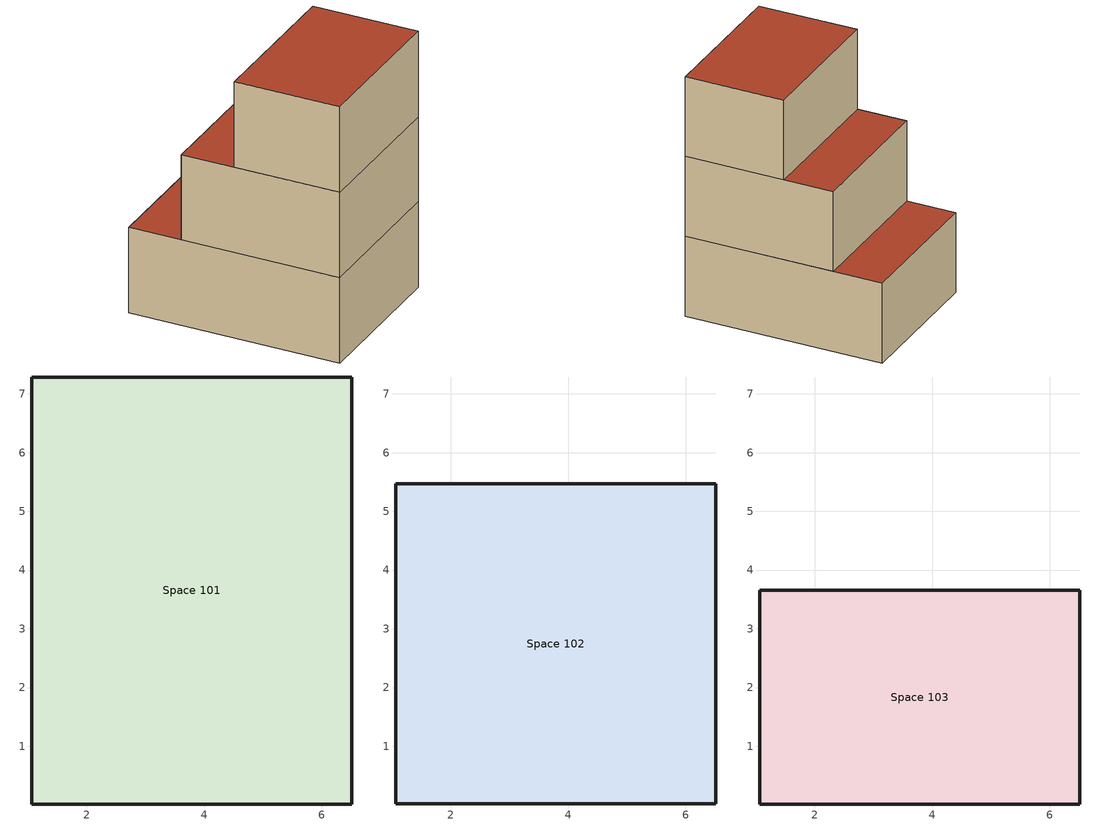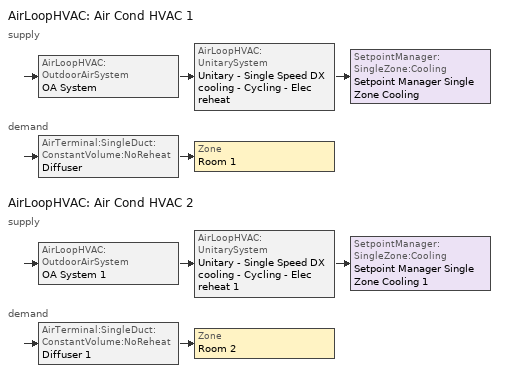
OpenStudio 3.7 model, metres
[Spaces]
Space 101
 floor ground: 6.51,7.29 6.51,0.02 1.06,0.02 1.06,7.29 z0
 wall outside: 6.51,7.29 1.06,7.29 1.06,0.02 6.51,0.02 6.51,7.29 z0:3
 roof outside: 6.51,0.02 6.51,7.29 1.06,7.29 1.06,0.02 z3
Space 102
 floor ground: 6.51,5.47 6.51,0.02 1.06,0.02 1.06,5.47 z3
 wall outside: 6.51,5.47 1.06,5.47 1.06,0.02 6.51,0.02 6.51,5.47 z3:6
 roof outside: 6.51,0.02 6.51,5.47 1.06,5.47 1.06,0.02 z6
Space 103
 floor ground: 6.51,3.65 6.51,0.02 1.06,0.02 1.06,3.65 z6
 wall outside: 6.51,0.02 6.51,3.65 1.06,3.65 1.06,0.02 6.51,0.02 z6:9
 roof outside: 6.51,0.02 6.51,3.65 1.06,3.65 1.06,0.02 z9
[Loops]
AirLoopHVAC 'Air Cond HVAC 1'
 supply: AirLoopHVAC:OutdoorAirSystem 'OA System' > AirLoopHVAC:UnitarySystem 'Unitary - Single Speed DX cooling - Cycling - Elec reheat' > SetpointManager:SingleZone:Cooling 'Setpoint Manager Single Zone Cooling'
 demand: AirTerminal:SingleDuct:ConstantVolume:NoReheat 'Diffuser' > Zone 'Room 1'
AirLoopHVAC 'Air Cond HVAC 2'
 supply: AirLoopHVAC:OutdoorAirSystem 'OA System 1' > AirLoopHVAC:UnitarySystem 'Unitary - Single Speed DX cooling - Cycling - Elec reheat 1' > SetpointManager:SingleZone:Cooling 'Setpoint Manager Single Zone Cooling 1'
 demand: AirTerminal:SingleDuct:ConstantVolume:NoReheat 'Diffuser 1' > Zone 'Room 2'
[Building]
Building 1: Space Type=189.1-2009 - Office - OpenOffice - CZ4-8; Default Construction Set=189.1-2009 - CZ5 - Office
[Site]
BANGKOK: Latitude {deg}=13.92; Longitude {deg}=100.6; Time Zone {hr}=7; Elevation {m}=12
[ClimateZones]
Climate Zone Institution Name 1=ASHRAE; Climate Zone Document Name 1=ANSI/ASHRAE Standard 169; Climate Zone Document Year 1=2006; Climate Zone Institution Name 2=CEC; Climate Zone Document Name 2=California Climate Zone Descriptions; Climate Zone Document Year 2=1995
[SizingPeriod:DesignDay] Rain Indicator=No; Snow Indicator=No; Day of Month=21; Daylight Saving Time Indicator=No; Dry-Bulb Temperature Range Modifier Type=DefaultMultipliers
Name | Maximum Dry-Bulb Temperature {C} | Daily Dry-Bulb Temperature Range {deltaC} | Barometric Pressure {Pa} | Wind Speed {m/s} | Wind Direction {deg} | Sky Clearness | Month | Day Type | Humidity Condition Type | Wetbulb or DewPoint at Maximum Dry-Bulb {C} | Solar Model Indicator | ASHRAE Clear Sky Optical Depth for Beam Irradiance | ASHRAE Clear Sky Optical Depth for Diffuse Irradiance | Enthalpy at Maximum Dry-Bulb {J/kg}
TAIPEI Ann Htg 99.6% Condns DB | 9 | 0 | 101253 | 1.8 | 90 | 0 | 1 | WinterDesignDay | Wetbulb | 9 | ASHRAEClearSky
TAIPEI Ann Hum_n 99.6% Condns DP=>MCDB | 11.4 | 0 | 101253 | 1.8 | 90 | 0 | 1 | WinterDesignDay | Dewpoint | 3.8 | ASHRAEClearSky
TAIPEI Ann Htg Wind 99.6% Condns WS=>MCDB | 17.3 | 0 | 101253 | 9 | 90 | 0 | 1 | WinterDesignDay | Wetbulb | 17.3 | ASHRAEClearSky
TAIPEI Ann Clg .4% Condns DB=>MWB | 34.9 | 7.2 | 101253 | 5 | 270 |  | 7 | SummerDesignDay | Wetbulb | 26.8 | ASHRAETau | 0.538 | 1.93
TAIPEI Ann Clg .4% Condns WB=>MDB | 32.7 | 7.2 | 101253 | 5 | 270 |  | 7 | SummerDesignDay | Wetbulb | 28 | ASHRAETau | 0.538 | 1.93
TAIPEI Ann Clg .4% Condns DP=>MDB | 30.5 | 7.2 | 101253 | 5 | 270 |  | 7 | SummerDesignDay | Dewpoint | 27 | ASHRAETau | 0.538 | 1.93
TAIPEI Ann Clg .4% Condns Enth=>MDB | 32.9 | 7.2 | 101253 | 5 | 270 |  | 7 | SummerDesignDay | Enthalpy | 23 | ASHRAETau | 0.538 | 1.93 | 89800
BANGKOK Ann Htg 99.6% Condns DB | 19 | 0 | 101181 | 1.6 | 350 | 0 | 12 | WinterDesignDay | Wetbulb | 19 | ASHRAEClearSky
BANGKOK Ann Hum_n 99.6% Condns DP=>MCDB | 25.8 | 0 | 101181 | 1.6 | 350 | 0 | 12 | WinterDesignDay | Dewpoint | 11.2 | ASHRAEClearSky
BANGKOK Ann Htg Wind 99.6% Condns WS=>MCDB | 27.5 | 0 | 101181 | 6.4 | 350 | 0 | 12 | WinterDesignDay | Wetbulb | 27.5 | ASHRAEClearSky
BANGKOK Ann Clg .4% Condns DB=>MWB | 37.2 | 9.2 | 101181 | 4.1 | 180 |  | 4 | SummerDesignDay | Wetbulb | 26.7 | ASHRAETau | 0.7 | 1.538
BANGKOK Ann Clg .4% Condns WB=>MDB | 34.2 | 9.2 | 101181 | 4.1 | 180 |  | 4 | SummerDesignDay | Wetbulb | 29.6 | ASHRAETau | 0.7 | 1.538
BANGKOK Ann Clg .4% Condns DP=>MDB | 32.1 | 9.2 | 101181 | 4.1 | 180 |  | 4 | SummerDesignDay | Dewpoint | 28.7 | ASHRAETau | 0.7 | 1.538
BANGKOK Ann Clg .4% Condns Enth=>MDB | 34 | 9.2 | 101181 | 4.1 | 180 |  | 4 | SummerDesignDay | Enthalpy | 23 | ASHRAETau | 0.7 | 1.538 | 98000
[DefaultConstructionSet]
189.1-2009 - CZ5 - Office: Default Exterior Surface Constructions=Default Surface Constructions 13; Default Interior Surface Constructions=Default Surface Constructions 14; Default Ground Contact Surface Constructions=Default Surface Constructions 15; Default Exterior SubSurface Constructions=Default Sub Surface Constructions 9; Default Interior SubSurface Constructions=Default Sub Surface Constructions 10; Interior Partition Construction=Interior Partition
[DefaultSurfaceConstructions]
Name | Floor Construction | Wall Construction | Roof Ceiling Construction
Default Surface Constructions 13 | ExtSlabCarpet 4in ClimateZone 1-8 | ASHRAE 189.1-2009 ExtWall Mass ClimateZone 5 | ASHRAE 189.1-2009 ExtRoof IEAD ClimateZone 2-5
Default Surface Constructions 14 | Interior Floor | Interior Wall | Interior Ceiling
Default Surface Constructions 15 | ExtSlabCarpet 4in ClimateZone 1-8 | ExtSlabCarpet 4in ClimateZone 1-8 | ExtSlabCarpet 4in ClimateZone 1-8
[Construction]
ExtSlabCarpet 4in ClimateZone 1-8: MAT-CC05 4 HW CONCRETE, CP02 CARPET PAD
Interior Floor: F16 Acoustic tile, F05 Ceiling air space resistance, M11 100mm lightweight concrete
Interior Wall: G01a 19mm gypsum board, F04 Wall air space resistance, G01a 19mm gypsum board
Interior Ceiling: M11 100mm lightweight concrete, F05 Ceiling air space resistance, F16 Acoustic tile
Exterior Door: F08 Metal surface, I01 25mm insulation board
Interior Window: Clear 3mm
Interior Door; Interior Partition: G05 25mm wood
ASHRAE 189.1-2009 ExtRoof IEAD ClimateZone 2-5: Roof Membrane, Roof Insulation [21], Metal Decking
ASHRAE 189.1-2009 ExtWindow ClimateZone 4-5: Theoretical Glass [207]
ASHRAE 189.1-2009 ExtWall Mass ClimateZone 5: 1IN Stucco, 8IN Concrete HW, Wall Insulation [40], 1/2IN Gypsum
[Material] Thermal Absorptance=0.9
Name | Roughness | Thickness {m} | Conductivity {W/m-K} | Density {kg/m3} | Specific Heat {J/kg-K} | Solar Absorptance | Visible Absorptance
MAT-CC05 4 HW CONCRETE | Rough | 0.1016 | 1.311 | 2240 | 836.8 | 0.85 | 0.85
1IN Stucco | Smooth | 0.0253 | 0.6918 | 1858 | 837 | 0.92 | 0.92
8IN Concrete HW | MediumRough | 0.2033 | 1.7296 | 2243 | 837 | 0.65 | 0.65
1/2IN Gypsum | Smooth | 0.0127 | 0.16 | 784.9 | 830 | 0.4 | 0.4
Roof Membrane | VeryRough | 0.0095 | 0.16 | 1121.29 | 1460 | 0.7 | 0.7
Metal Decking | MediumSmooth | 0.0015 | 45.006 | 7680 | 418.4 | 0.6 | 0.6
F16 Acoustic tile | MediumSmooth | 0.0191 | 0.06 | 368 | 590 | 0.3 | 0.3
M11 100mm lightweight concrete | MediumRough | 0.1016 | 0.53 | 1280 | 840 | 0.5 | 0.5
G01a 19mm gypsum board | MediumSmooth | 0.019 | 0.16 | 800 | 1090 | 0.4 | 0.4
F08 Metal surface | Smooth | 0.0008 | 45.28 | 7824 | 500 | 0.7 | 0.7
I01 25mm insulation board | MediumRough | 0.0254 | 0.03 | 43 | 1210 | 0.6 | 0.6
G05 25mm wood | MediumSmooth | 0.0254 | 0.15 | 608 | 1630 | 0.5 | 0.5
Roof Insulation [21] | MediumRough | 0.2105 | 0.049 | 265 | 836.8 | 0.7 | 0.7
Wall Insulation [40] | MediumRough | 0.0794 | 0.0432 | 91 | 837 | 0.5 | 0.5
[Material:NoMass]
CP02 CARPET PAD: Roughness=Smooth; Thermal Resistance {m2-K/W}=0.1; Thermal Absorptance=0.9; Solar Absorptance=0.8; Visible Absorptance=0.8
[Material:AirGap]
Name | Thermal Resistance {m2-K/W}
F05 Ceiling air space resistance | 0.18
F04 Wall air space resistance | 0.15
[DefaultSubSurfaceConstructions]
Name | Fixed Window Construction | Operable Window Construction | Door Construction | Tubular Daylight Dome Construction | Tubular Daylight Diffuser Construction
Default Sub Surface Constructions 9 | ASHRAE 189.1-2009 ExtWindow ClimateZone 4-5 | ASHRAE 189.1-2009 ExtWindow ClimateZone 4-5 | Exterior Door | Interior Window | Interior Window
Default Sub Surface Constructions 10 | Interior Window | Interior Window | Interior Door
[WindowMaterial:Glazing] Optical Data Type=SpectralAverage; Thickness {m}=0.003; Back Side Solar Reflectance at Normal Incidence=0; Back Side Visible Reflectance at Normal Incidence=0; Infrared Transmittance at Normal Incidence=0; Dirt Correction Factor for Solar and Visible Transmittance=1; Solar Diffusing=No
Name | Solar Transmittance at Normal Incidence | Front Side Solar Reflectance at Normal Incidence | Visible Transmittance at Normal Incidence | Front Side Visible Reflectance at Normal Incidence | Front Side Infrared Hemispherical Emissivity | Back Side Infrared Hemispherical Emissivity | Conductivity {W/m-K}
Clear 3mm | 0.837 | 0.075 | 0.898 | 0.081 | 0.84 | 0.84 | 0.9
Theoretical Glass [207] | 0.3311 | 0.6189 | 0.44 | 0.51 | 0.9 | 0.9 | 0.0133
[WindowMaterial:Blind]
Window Material Blind 1: Slat Width {m}=0.025; Slat Separation {m}=0.01875; Front Side Slat Beam Solar Reflectance=0.5; Back Side Slat Beam Solar Reflectance=0.5; Front Side Slat Diffuse Solar Reflectance=0.5; Back Side Slat Diffuse Solar Reflectance=0.5; Slat Beam Visible Transmittance=0
[SpaceType]
189.1-2009 - Office - OpenOffice - CZ4-8: Default Schedule Set=189.1-2009 - Office - OpenOffice - CZ4-8 Schedule Set; Design Specification Outdoor Air Object=189.1-2009 - Office - OpenOffice - CZ4-8 Ventilation; Standards Building Type=Office; Standards Space Type=OpenOffice
[DefaultScheduleSet]
189.1-2009 - Office - OpenOffice - CZ4-8 Schedule Set: Number of People Schedule=Office Work Occ; People Activity Level Schedule=Office Activity; Lighting Schedule=Office Bldg Light; Electric Equipment Schedule=Office Bldg Equip; Infiltration Schedule=Office Infil Quarter On
[Lights:Definition]
189.1-2009 - Office - OpenOffice - CZ4-8 Lights Definition: Design Level Calculation Method=Watts/Area; Watts per Space Floor Area {W/m2}=10.6563
[Lights]
189.1-2009 - Office - OpenOffice - CZ4-8 Lights: Lights Definition=189.1-2009 - Office - OpenOffice - CZ4-8 Lights Definition; Space or SpaceType=189.1-2009 - Office - OpenOffice - CZ4-8
[DesignSpecification:OutdoorAir]
189.1-2009 - Office - OpenOffice - CZ4-8 Ventilation: Outdoor Air Method=Sum; Outdoor Air Flow per Person {m3/s-person}=0.00943895
[People:Definition]
189.1-2009 - Office - OpenOffice - CZ4-8 People Definition: Number of People Calculation Method=People/Area; People per Space Floor Area {person/m2}=0.0565105; Fraction Radiant=0.3
[People]
189.1-2009 - Office - OpenOffice - CZ4-8 People: People Definition=189.1-2009 - Office - OpenOffice - CZ4-8 People Definition; Space or SpaceType=189.1-2009 - Office - OpenOffice - CZ4-8
[SpaceInfiltration:DesignFlowRate]
189.1-2009 - Office - OpenOffice - CZ4-8 Infiltration: Space or SpaceType=189.1-2009 - Office - OpenOffice - CZ4-8; Design Flow Rate Calculation Method=Flow/ExteriorArea; Flow per Exterior Surface Area {m3/s-m2}=0.000226568
[ElectricEquipment:Definition]
189.1-2009 - Office - OpenOffice - CZ4-8 Electric Equipment Definition: Design Level Calculation Method=Watts/Area; Watts per Space Floor Area {W/m2}=7.64238
[ElectricEquipment]
189.1-2009 - Office - OpenOffice - CZ4-8 Electric Equipment: Electric Equipment Definition=189.1-2009 - Office - OpenOffice - CZ4-8 Electric Equipment Definition; Space or SpaceType=189.1-2009 - Office - OpenOffice - CZ4-8
[ThermostatSetpoint:DualSetpoint]
Name | Heating Setpoint Temperature Schedule | Cooling Setpoint Temperature Schedule
Thermostat Setpoint Dual Setpoint 1 | Small Office HtgSetp 1 | Small Office ClgSetp 1
Thermostat Setpoint Dual Setpoint 2 | Small Office HtgSetp 2 | Small Office ClgSetp 2
Thermostat Setpoint Dual Setpoint 3 | Small Office HtgSetp 3 | Small Office ClgSetp 3
[ShadingControl]
Shading Control 1: Shading Type=InteriorBlind; Shading Device Material=Window Material Blind 1; Multiple Surface Control Type=Sequential
[BuildingStory] Nominal Z Coordinate {m}=0; Nominal Floor to Floor Height {m}=3
Building Story 1; Building Story 2; Building Story 3
[Space]
Name | Building Story | Thermal Zone
Space 101 | Building Story 1 | Room 1
Space 102 | Building Story 2 | Room 2
Space 103 | Building Story 3 | Room 3
[ThermalZone]
Name | Thermostat | Use Ideal Air Loads
Room 1 | Thermostat Setpoint Dual Setpoint 1 | No
Room 2 | Thermostat Setpoint Dual Setpoint 2 | No
Room 3 | Thermostat Setpoint Dual Setpoint 3 | Yes
[Sizing:Zone] Zone Cooling Design Supply Air Temperature Input Method=SupplyAirTemperature; Zone Cooling Design Supply Air Temperature {C}=14; Zone Cooling Design Supply Air Temperature Difference {deltaC}=11.11; Zone Heating Design Supply Air Temperature Input Method=SupplyAirTemperature; Zone Heating Design Supply Air Temperature {C}=40; Zone Heating Design Supply Air Temperature Difference {deltaC}=11.11; Zone Cooling Design Supply Air Humidity Ratio {kg-H2O/kg-air}=0.0085; Zone Heating Design Supply Air Humidity Ratio {kg-H2O/kg-air}=0.008; Cooling Design Air Flow Method=DesignDay; Heating Design Air Flow Method=DesignDay; Account for Dedicated Outdoor Air System=No; Dedicated Outdoor Air System Control Strategy=NeutralSupplyAir; Dedicated Outdoor Air Low Setpoint Temperature for Design {C}=autosize; Dedicated Outdoor Air High Setpoint Temperature for Design {C}=autosize; Zone Load Sizing Method=Sensible Load Only No Latent Load; Zone Latent Cooling Design Supply Air Humidity Ratio Input Method=HumidityRatioDifference; Zone Cooling Design Supply Air Humidity Ratio Difference {kgWater/kgDryAir}=0.005; Zone Latent Heating Design Supply Air Humidity Ratio Input Method=HumidityRatioDifference; Zone Humidification Design Supply Air Humidity Ratio Difference {kgWater/kgDryAir}=0.005
Room 1; Room 2; Room 3
[Zone equipment]
Room 1: Diffuser
Room 2: Diffuser 1
[AirLoopHVAC] Design Supply Air Flow Rate {m3/s}=autosize; Design Return Air Flow Fraction of Supply Air Flow=1
Name | Availability Schedule
Air Cond HVAC 1 | Always On Discrete
Air Cond HVAC 2 | Always On Discrete 1
[Sizing:System] Central Heating Maximum System Air Flow Ratio=0.3; Preheat Design Temperature {C}=7; Preheat Design Humidity Ratio {kg-H2O/kg-Air}=0.008; Precool Design Temperature {C}=12.8; Precool Design Humidity Ratio {kg-H2O/kg-Air}=0.008; Central Cooling Design Supply Air Temperature {C}=12.8; Central Heating Design Supply Air Temperature {C}=16.7; 100% Outdoor Air in Cooling=Yes; 100% Outdoor Air in Heating=Yes; Central Cooling Design Supply Air Humidity Ratio {kg-H2O/kg-Air}=0.0085; Zone Maximum Outdoor Air Fraction=1; Cooling Supply Air Flow Rate Per Floor Area {m3/s-m2}=0.00996765; Cooling Fraction of Autosized Cooling Supply Air Flow Rate=1; Cooling Supply Air Flow Rate Per Unit Cooling Capacity {m3/s-W}=3.94755e-05; Heating Supply Air Flow Rate Per Floor Area {m3/s-m2}=0.00996765; Heating Fraction of Autosized Heating Supply Air Flow Rate=1; Heating Fraction of Autosized Cooling Supply Air Flow Rate=1; Heating Supply Air Flow Rate Per Unit Heating Capacity {m3/s-W}=3.15882e-05; Cooling Design Capacity Method=CoolingDesignCapacity; Cooling Design Capacity {W}=autosize; Cooling Design Capacity Per Floor Area {W/m2}=234.7; Fraction of Autosized Cooling Design Capacity=1; Heating Design Capacity Method=HeatingDesignCapacity; Heating Design Capacity {W}=autosize; Heating Design Capacity Per Floor Area {W/m2}=157; Fraction of Autosized Heating Design Capacity=1; Central Cooling Capacity Control Method=OnOff; Occupant Diversity=autosize
Air Cond HVAC 1; Air Cond HVAC 2
[AirLoopHVAC:OutdoorAirSystem]
Name | Controller
OA System | Outdoor Air Controller
OA System 1 | Outdoor Air Controller 1
[Controller:OutdoorAir] Minimum Outdoor Air Flow Rate {m3/s}=Autosize; Maximum Outdoor Air Flow Rate {m3/s}=Autosize; Economizer Control Type=NoEconomizer; Economizer Control Action Type=ModulateFlow; Economizer Maximum Limit Dry-Bulb Temperature {C}=28; Economizer Maximum Limit Enthalpy {J/kg}=64000; Economizer Minimum Limit Dry-Bulb Temperature {C}=-100; Lockout Type=NoLockout; Minimum Limit Type=FixedMinimum; High Humidity Control=No; Heat Recovery Bypass Control Type=BypassWhenOAFlowGreaterThanMinimum; Economizer Operation Staging=InterlockedWithMechanicalCooling
Name | Controller Mechanical Ventilation
Outdoor Air Controller | Controller Mechanical Ventilation 1
Outdoor Air Controller 1 | Controller Mechanical Ventilation 2
[Controller:MechanicalVentilation] Availability Schedule=Always On Discrete hvac_library; System Outdoor Air Method=ZoneSum
Controller Mechanical Ventilation 1; Controller Mechanical Ventilation 2
[AirLoopHVAC:UnitarySystem] Dehumidification Control Type=None; Fan Placement=BlowThrough; DX Heating Coil Sizing Ratio=1; Use DOAS DX Cooling Coil=No; DOAS DX Cooling Coil Leaving Minimum Air Temperature {C}=2; Latent Load Control=SensibleOnlyLoadControl; Supply Air Flow Rate Method During Cooling Operation=SupplyAirFlowRate; Supply Air Flow Rate During Cooling Operation {m3/s}=autosize; Supply Air Flow Rate Method During Heating Operation=None; Supply Air Flow Rate Method When No Cooling or Heating is Required=None; Maximum Supply Air Temperature {C}=80; Maximum Outdoor Dry-Bulb Temperature for Supplemental Heater Operation {C}=21; Ancilliary On-Cycle Electric Power {W}=0; Ancilliary Off-Cycle Electric Power {W}=0; Maximum Temperature for Heat Recovery {C}=80
Name | Controlling Zone or Thermostat Location | Supply Fan | Cooling Coil | Supplemental Heating Coil
Unitary - Single Speed DX cooling - Cycling - Elec reheat | Room 1 | Fan On Off 8 | 1 Spd DX Clg Coil 7 | Elec Htg Coil 15
Unitary - Single Speed DX cooling - Cycling - Elec reheat 1 | Room 2 | Fan On Off 9 | 1 Spd DX Clg Coil 8 | Elec Htg Coil 16
[Fan:OnOff] Availability Schedule=Always On Discrete hvac_library; Fan Total Efficiency=0.6; Pressure Rise {Pa}=300; Maximum Flow Rate {m3/s}=autosize; Motor Efficiency=0.8; Motor In Airstream Fraction=1; Fan Power Ratio Function of Speed Ratio Curve=Fan On Off Power Curve 3; Fan Efficiency Ratio Function of Speed Ratio Curve=Fan On Off Efficiency Curve 5
Fan On Off 8; Fan On Off 9
[Coil:Cooling:DX:SingleSpeed] Availability Schedule=Always On Discrete hvac_library; Rated Sensible Heat Ratio=autosize; Rated COP {W/W}=3; Rated Air Flow Rate {m3/s}=autosize; Rated Evaporator Fan Power Per Volume Flow Rate 2017 {W/(m3/s)}=773.3; Rated Evaporator Fan Power Per Volume Flow Rate 2023 {W/(m3/s)}=934.4; Total Cooling Capacity Function of Temperature Curve=Curve Biquadratic 19; Total Cooling Capacity Function of Flow Fraction Curve=Curve Quadratic 9; Energy Input Ratio Function of Temperature Curve=Curve Biquadratic 11; Energy Input Ratio Function of Flow Fraction Curve=Curve Quadratic 8; Part Load Fraction Correlation Curve=Curve Quadratic 18; Minimum Outdoor Dry-Bulb Temperature for Compressor Operation {C}=-25; Nominal Time for Condensate Removal to Begin {s}=0; Ratio of Initial Moisture Evaporation Rate and Steady State Latent Capacity=0; Maximum Cycling Rate {cycles/hr}=0; Latent Capacity Time Constant {s}=0; Condenser Type=AirCooled; Evaporative Condenser Effectiveness=0; Evaporative Condenser Air Flow Rate {m3/s}=Autosize; Evaporative Condenser Pump Rated Power Consumption {W}=Autosize; Crankcase Heater Capacity {W}=0; Maximum Outdoor Dry-Bulb Temperature for Crankcase Heater Operation {C}=0; Basin Heater Capacity {W/K}=0; Basin Heater Setpoint Temperature {C}=10
Name | Rated Total Cooling Capacity {W}
1 Spd DX Clg Coil 7 | 8000
1 Spd DX Clg Coil 8 | 11000
[Coil:Heating:Electric] Availability Schedule=Always On Discrete hvac_library
Elec Htg Coil 15; Elec Htg Coil 16
[AirTerminal:SingleDuct:ConstantVolume:NoReheat] Availability Schedule=Always On Discrete hvac_library; Maximum Air Flow Rate {m3/s}=AutoSize
Diffuser; Diffuser 1
[SetpointManager:SingleZone:Cooling] Control Variable=Temperature; Minimum Supply Air Temperature {C}=-99; Maximum Supply Air Temperature {C}=99
Name | Control Zone
Setpoint Manager Single Zone Cooling | Room 1
Setpoint Manager Single Zone Cooling 1 | Room 2
[Schedule:Constant] Value=1
Always On Discrete; Always On Discrete hvac_library; Always On Discrete 1
[Schedule:Ruleset]
Name | Default Day Schedule | Summer Design Day Schedule | Winter Design Day Schedule
Office Bldg Light | Office Bldg Light Default Schedule | Office Bldg Light Summer Design Day | Office Bldg Light Winter Design Day
Office Activity | Office Activity Default Schedule | Office Activity Summer Design Day | Office Activity Winter Design Day
Office Infil Quarter On | Office Infil Quarter On Default Schedule | Office Infil Quarter On Summer Design Day | Office Infil Quarter On Winter Design Day
Office Bldg Equip | Office Bldg Equip Default Schedule | Office Bldg Equip Summer Design Day | Office Bldg Equip Winter Design Day
Office Work Occ | Office Bldg Occ Default Schedule | Office Bldg Occ Summer Design Day | Office Bldg Occ Winter Design Day
Small Office ClgSetp 1 | Small Office ClgSetp Default Schedule 1 | Small Office ClgSetp Summer Design Day 1 | Small Office ClgSetp Winter Design Day 1
Small Office ClgSetp 2 | Small Office ClgSetp Default Schedule 2 | Small Office ClgSetp Summer Design Day 2 | Small Office ClgSetp Winter Design Day 2
Small Office ClgSetp 3 | Small Office ClgSetp Default Schedule 3 | Small Office ClgSetp Summer Design Day 3 | Small Office ClgSetp Winter Design Day 3
Small Office HtgSetp 1 | Small Office HtgSetp Default Schedule 1 | Small Office HtgSetp Summer Design Day 1 | Small Office HtgSetp Winter Design Day 1
Small Office HtgSetp 2 | Small Office HtgSetp Default Schedule 2 | Small Office HtgSetp Summer Design Day 2 | Small Office HtgSetp Winter Design Day 2
Small Office HtgSetp 3 | Small Office HtgSetp Default Schedule 3 | Small Office HtgSetp Summer Design Day 3 | Small Office HtgSetp Winter Design Day 3
[Schedule:Day]
Office Bldg Light Default Schedule: 5, 0, 0.05, 7, 0, 0.1, 8, 0, 0.3, 17, 0, 0.9, 18, 0, 0.7, 20, 0, 0.5, 22, 0, 0.3, 23, 0, 0.1, 24, 0, 0.05
Office Bldg Light Summer Design Day; Office Infil Quarter On Rule 1 Day Schedule; Office Bldg Equip Summer Design Day: 24, 0, 1
Office Bldg Light Winter Design Day; Office Bldg Equip Winter Design Day; Office Bldg Occ Winter Design Day; Office Bldg Occ Rule 1 Day Schedule: 24, 0, 0
Office Bldg Light Rule 1 Day Schedule: 24, 0, 0.05
Office Bldg Light Rule 2 Day Schedule: 6, 0, 0.05, 8, 0, 0.1, 14, 0, 0.5, 17, 0, 0.15, 24, 0, 0.05
Office Activity Default Schedule; Office Activity Summer Design Day; Office Activity Winter Design Day: 24, 0, 132
Office Infil Quarter On Default Schedule; Office Infil Quarter On Summer Design Day: 6, 0, 1, 22, 0, 0.25, 24, 0, 1
Office Infil Quarter On Winter Design Day; Office Infil Quarter On Rule 2 Day Schedule: 6, 0, 1, 18, 0, 0.25, 24, 0, 1
Office Bldg Equip Default Schedule: 8, 0, 0.4, 12, 0, 0.9, 13, 0, 0.8, 17, 0, 0.9, 18, 0, 0.8, 20, 0, 0.6, 22, 0, 0.5, 24, 0, 0.4
Office Bldg Equip Rule 1 Day Schedule: 24, 0, 0.3
Office Bldg Equip Rule 2 Day Schedule: 6, 0, 0.3, 8, 0, 0.4, 14, 0, 0.5, 17, 0, 0.35, 24, 0, 0.3
Office Bldg Occ Default Schedule: 6, 0, 0, 7, 0, 0.1, 8, 0, 0.2, 12, 0, 0.85, 13, 0, 0.5, 17, 0, 0.85, 18, 0, 0.7, 20, 0, 0.4, 22, 0, 0.1, 24, 0, 0.05
Office Bldg Occ Summer Design Day: 6, 0, 0, 22, 0, 1, 24, 0, 0.05
Office Bldg Occ Rule 2 Day Schedule: 6, 0, 0, 8, 0, 0.1, 14, 0, 0.4, 17, 0, 0.1, 24, 0, 0
Small Office ClgSetp Default Schedule 1; Small Office ClgSetp Summer Design Day 1; Small Office ClgSetp Default Schedule 2; Small Office ClgSetp Summer Design Day 2; Small Office ClgSetp Default Schedule 3; Small Office ClgSetp Summer Design Day 3: 6, 0, 31, 22, 0, 24, 24, 0, 31
Small Office ClgSetp Winter Design Day 1; Small Office ClgSetp Rule 1 Day Schedule 1; Small Office ClgSetp Winter Design Day 2; Small Office ClgSetp Rule 1 Day Schedule 2; Small Office ClgSetp Winter Design Day 3; Small Office ClgSetp Rule 1 Day Schedule 3: 24, 0, 31
Small Office ClgSetp Rule 2 Day Schedule 1; Small Office ClgSetp Rule 2 Day Schedule 2; Small Office ClgSetp Rule 2 Day Schedule 3: 6, 0, 31, 18, 0, 24, 24, 0, 31
Small Office HtgSetp Default Schedule 1; Small Office HtgSetp Default Schedule 2; Small Office HtgSetp Default Schedule 3: 6, 0, 15.6, 22, 0, 21, 24, 0, 15.6
Small Office HtgSetp Summer Design Day 1; Small Office HtgSetp Rule 1 Day Schedule 1; Small Office HtgSetp Summer Design Day 2; Small Office HtgSetp Rule 1 Day Schedule 2; Small Office HtgSetp Summer Design Day 3; Small Office HtgSetp Rule 1 Day Schedule 3: 24, 0, 15.6
Small Office HtgSetp Winter Design Day 1; Small Office HtgSetp Winter Design Day 2; Small Office HtgSetp Winter Design Day 3: 24, 0, 21
Small Office HtgSetp Rule 2 Day Schedule 1; Small Office HtgSetp Rule 2 Day Schedule 2; Small Office HtgSetp Rule 2 Day Schedule 3: 6, 0, 15.6, 18, 0, 21, 24, 0, 15.6
[Schedule:Rule] Apply Monday=No; Apply Tuesday=No; Apply Wednesday=No; Apply Thursday=No; Apply Friday=No; Date Specification Type=DateRange; Start Month=1; Start Day=1; End Month=12; End Day=31
Name | Schedule Ruleset | Rule Order | Day Schedule | Apply Sunday | Apply Saturday
Office Bldg Light Rule 1 | Office Bldg Light | 0 | Office Bldg Light Rule 1 Day Schedule | Yes | No
Office Bldg Light Rule 2 | Office Bldg Light | 1 | Office Bldg Light Rule 2 Day Schedule | No | Yes
Office Infil Quarter On Rule 1 | Office Infil Quarter On | 0 | Office Infil Quarter On Rule 1 Day Schedule | Yes | No
Office Infil Quarter On Rule 2 | Office Infil Quarter On | 1 | Office Infil Quarter On Rule 2 Day Schedule | No | Yes
Office Bldg Equip Rule 1 | Office Bldg Equip | 0 | Office Bldg Equip Rule 1 Day Schedule | Yes | No
Office Bldg Equip Rule 2 | Office Bldg Equip | 1 | Office Bldg Equip Rule 2 Day Schedule | No | Yes
Office Work Occ Rule 1 | Office Work Occ | 0 | Office Bldg Occ Rule 1 Day Schedule | Yes | No
Office Work Occ Rule 2 | Office Work Occ | 1 | Office Bldg Occ Rule 2 Day Schedule | No | Yes
Small Office ClgSetp Rule 3 | Small Office ClgSetp 1 | 0 | Small Office ClgSetp Rule 1 Day Schedule 1 | Yes | No
Small Office ClgSetp Rule 4 | Small Office ClgSetp 1 | 1 | Small Office ClgSetp Rule 2 Day Schedule 1 | No | Yes
Small Office ClgSetp Rule 5 | Small Office ClgSetp 2 | 0 | Small Office ClgSetp Rule 1 Day Schedule 2 | Yes | No
Small Office ClgSetp Rule 6 | Small Office ClgSetp 2 | 1 | Small Office ClgSetp Rule 2 Day Schedule 2 | No | Yes
Small Office ClgSetp Rule 7 | Small Office ClgSetp 3 | 0 | Small Office ClgSetp Rule 1 Day Schedule 3 | Yes | No
Small Office ClgSetp Rule 8 | Small Office ClgSetp 3 | 1 | Small Office ClgSetp Rule 2 Day Schedule 3 | No | Yes
Small Office HtgSetp Rule 3 | Small Office HtgSetp 1 | 0 | Small Office HtgSetp Rule 1 Day Schedule 1 | Yes | No
Small Office HtgSetp Rule 4 | Small Office HtgSetp 1 | 1 | Small Office HtgSetp Rule 2 Day Schedule 1 | No | Yes
Small Office HtgSetp Rule 5 | Small Office HtgSetp 2 | 0 | Small Office HtgSetp Rule 1 Day Schedule 2 | Yes | No
Small Office HtgSetp Rule 6 | Small Office HtgSetp 2 | 1 | Small Office HtgSetp Rule 2 Day Schedule 2 | No | Yes
Small Office HtgSetp Rule 7 | Small Office HtgSetp 3 | 0 | Small Office HtgSetp Rule 1 Day Schedule 3 | Yes | No
Small Office HtgSetp Rule 8 | Small Office HtgSetp 3 | 1 | Small Office HtgSetp Rule 2 Day Schedule 3 | No | Yes
[Curve:Exponent]
Fan On Off Power Curve 3: Coefficient1 Constant=1; Coefficient2 Constant=0; Coefficient3 Constant=0; Minimum Value of x=0; Maximum Value of x=1
[Curve:Cubic]
Fan On Off Efficiency Curve 5: Coefficient1 Constant=1; Coefficient2 x=0; Coefficient3 x**2=0; Coefficient4 x**3=0; Minimum Value of x=0; Maximum Value of x=1
[Curve:Biquadratic] Minimum Value of x=17; Maximum Value of x=22; Minimum Value of y=13; Maximum Value of y=46
Name | Coefficient1 Constant | Coefficient2 x | Coefficient3 x**2 | Coefficient4 y | Coefficient5 y**2 | Coefficient6 x*y
Curve Biquadratic 19 | 0.766956 | 0.0107756 | -4.14703e-05 | 0.00134961 | -0.000261144 | 0.000457488
Curve Biquadratic 11 | 0.297145 | 0.0430933 | -0.000748766 | 0.00597727 | 0.000482112 | -0.000956448
[Curve:Quadratic]
Name | Coefficient1 Constant | Coefficient2 x | Coefficient3 x**2 | Minimum Value of x | Maximum Value of x
Curve Quadratic 9 | 0.8 | 0.2 | 0 | 0.5 | 1.5
Curve Quadratic 8 | 1.156 | -0.1816 | 0.0256 | 0.5 | 1.5
Curve Quadratic 18 | 0.75 | 0.25 | 0 | 0 | 1
